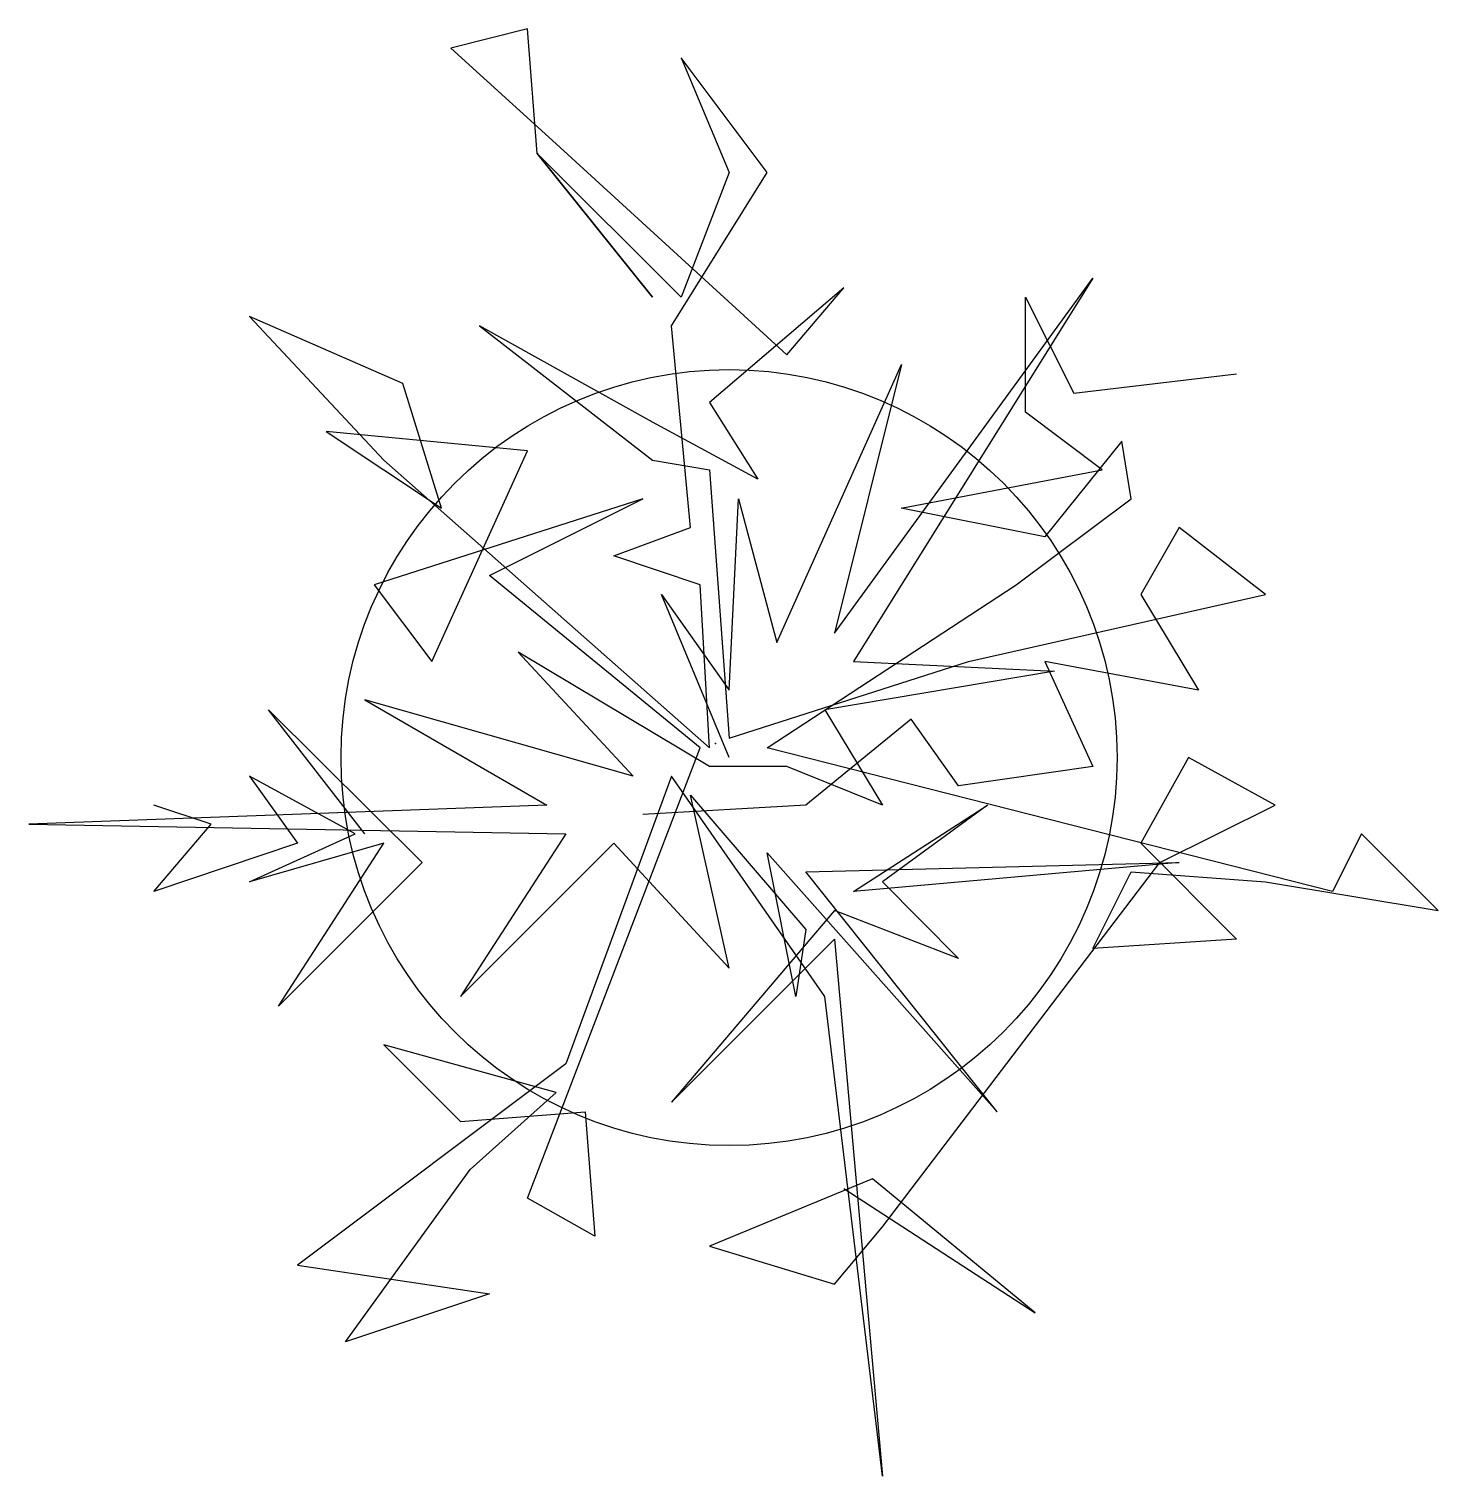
# Model space of a CAD drawing. Header units: millimetres. Extents: x 253.127 to 253.837, y 2611.202 to 2611.93.
import ezdxf

# ---------------------------------------------------------------- set-up
doc = ezdxf.new("R2010")
doc.units = ezdxf.units.MM
doc.header["$LTSCALE"] = 10
doc.layers.add('Vegetais', color=94, linetype='Continuous')

msp = doc.modelspace()

# ---------------------------------------------------------------- linework, layer by layer
at = {"layer": 'Vegetais'}
for p, q in [((253.37822, 2611.93034), (253.33963, 2611.92074)), ((253.37822, 2611.93034), (253.33963, 2611.92074)), ((253.38312, 2611.86762), (253.37822, 2611.93034)), ((253.38312, 2611.86762), (253.37822, 2611.93034)), ((253.33963, 2611.92074), (253.39274, 2611.87252)), ((253.33963, 2611.92074), (253.39274, 2611.87252)), ((253.49901, 2611.85802), (253.45563, 2611.91584)), ((253.49901, 2611.85802), (253.45563, 2611.91584)), ((253.45563, 2611.91584), (253.47978, 2611.85802)), ((253.45563, 2611.91584), (253.47978, 2611.85802)), ((253.39274, 2611.87252), (253.50881, 2611.76628)), ((253.39274, 2611.87252), (253.50881, 2611.76628)), ((253.45563, 2611.7953), (253.38312, 2611.86762)), ((253.45563, 2611.7953), (253.38312, 2611.86762)), ((253.38312, 2611.86762), (253.4412, 2611.7953)), ((253.38312, 2611.86762), (253.4412, 2611.7953)), ((253.4412, 2611.7953), (253.38312, 2611.86762)), ((253.4412, 2611.7953), (253.38312, 2611.86762)), ((253.45073, 2611.78078), (253.49901, 2611.85802)), ((253.45073, 2611.78078), (253.49901, 2611.85802)), ((253.47978, 2611.85802), (253.45563, 2611.7953)), ((253.47978, 2611.85802), (253.45563, 2611.7953)), ((253.5376, 2611.8), (253.46998, 2611.74218)), ((253.5376, 2611.8), (253.46998, 2611.74218)), ((253.50881, 2611.76628), (253.5376, 2611.8)), ((253.50881, 2611.76628), (253.5376, 2611.8)), ((253.53288, 2611.62614), (253.66303, 2611.8049)), ((253.53288, 2611.62614), (253.66303, 2611.8049)), ((253.66303, 2611.8049), (253.5425, 2611.61184)), ((253.66303, 2611.8049), (253.5425, 2611.61184)), ((253.6291, 2611.73728), (253.6291, 2611.7953)), ((253.6291, 2611.73728), (253.6291, 2611.7953)), ((253.6291, 2611.7953), (253.65343, 2611.74688)), ((253.6291, 2611.7953), (253.65343, 2611.74688)), ((253.3155, 2611.75178), (253.23833, 2611.7855)), ((253.3155, 2611.75178), (253.23833, 2611.7855)), ((253.23833, 2611.7855), (253.30594, 2611.71318)), ((253.23833, 2611.7855), (253.30594, 2611.71318)), ((253.4412, 2611.73238), (253.35416, 2611.78078)), ((253.4412, 2611.73238), (253.35416, 2611.78078)), ((253.35416, 2611.78078), (253.4412, 2611.71318)), ((253.35416, 2611.78078), (253.4412, 2611.71318)), ((253.46036, 2611.67926), (253.45073, 2611.78078)), ((253.46036, 2611.67926), (253.45073, 2611.78078)), ((253.50391, 2611.62144), (253.56663, 2611.76138)), ((253.50391, 2611.62144), (253.56663, 2611.76138)), ((253.56663, 2611.76138), (253.53288, 2611.62614)), ((253.56663, 2611.76138), (253.53288, 2611.62614)), ((253.65343, 2611.74688), (253.73537, 2611.75668)), ((253.65343, 2611.74688), (253.73537, 2611.75668)), ((253.33493, 2611.68906), (253.3155, 2611.75178)), ((253.33493, 2611.68906), (253.3155, 2611.75178)), ((253.46998, 2611.74218), (253.49429, 2611.70356)), ((253.46998, 2611.74218), (253.49429, 2611.70356)), ((253.66776, 2611.70826), (253.6291, 2611.73728)), ((253.66776, 2611.70826), (253.6291, 2611.73728)), ((253.27692, 2611.72768), (253.33493, 2611.68906)), ((253.27692, 2611.72768), (253.33493, 2611.68906)), ((253.37822, 2611.71788), (253.27692, 2611.72768)), ((253.37822, 2611.71788), (253.27692, 2611.72768)), ((253.49429, 2611.70356), (253.4412, 2611.73238)), ((253.49429, 2611.70356), (253.4412, 2611.73238)), ((253.33003, 2611.61184), (253.37822, 2611.71788)), ((253.33003, 2611.61184), (253.37822, 2611.71788)), ((253.67756, 2611.72278), (253.6389, 2611.67456)), ((253.67756, 2611.72278), (253.6389, 2611.67456)), ((253.68226, 2611.69376), (253.67756, 2611.72278)), ((253.68226, 2611.69376), (253.67756, 2611.72278)), ((253.30594, 2611.71318), (253.46998, 2611.56832)), ((253.30594, 2611.71318), (253.46998, 2611.56832)), ((253.4412, 2611.71318), (253.46998, 2611.70826)), ((253.4412, 2611.71318), (253.46998, 2611.70826)), ((253.46998, 2611.70826), (253.47978, 2611.57322)), ((253.46998, 2611.70826), (253.47978, 2611.57322)), ((253.56639, 2611.68906), (253.66776, 2611.70826)), ((253.56639, 2611.68906), (253.66776, 2611.70826)), ((253.4363, 2611.69376), (253.30104, 2611.65044)), ((253.4363, 2611.69376), (253.30104, 2611.65044)), ((253.35906, 2611.65516), (253.4363, 2611.69376)), ((253.35906, 2611.65516), (253.4363, 2611.69376)), ((253.47978, 2611.59734), (253.48449, 2611.69376)), ((253.47978, 2611.59734), (253.48449, 2611.69376)), ((253.48449, 2611.69376), (253.50391, 2611.62144)), ((253.48449, 2611.69376), (253.50391, 2611.62144)), ((253.6389, 2611.67456), (253.56639, 2611.68906)), ((253.6389, 2611.67456), (253.56639, 2611.68906)), ((253.62444, 2611.65044), (253.68226, 2611.69376)), ((253.62444, 2611.65044), (253.68226, 2611.69376)), ((253.42177, 2611.66496), (253.46036, 2611.67926)), ((253.42177, 2611.66496), (253.46036, 2611.67926)), ((253.70652, 2611.67926), (253.68716, 2611.64554)), ((253.70652, 2611.67926), (253.68716, 2611.64554)), ((253.7499, 2611.64554), (253.70652, 2611.67926)), ((253.7499, 2611.64554), (253.70652, 2611.67926)), ((253.46526, 2611.65044), (253.42177, 2611.66496)), ((253.46526, 2611.65044), (253.42177, 2611.66496)), ((253.46526, 2611.56832), (253.35906, 2611.65516)), ((253.46526, 2611.56832), (253.35906, 2611.65516)), ((253.30104, 2611.65044), (253.33003, 2611.61184)), ((253.30104, 2611.65044), (253.33003, 2611.61184)), ((253.47978, 2611.56342), (253.44583, 2611.64554)), ((253.47978, 2611.56342), (253.44583, 2611.64554)), ((253.44583, 2611.64554), (253.47978, 2611.59734)), ((253.44583, 2611.64554), (253.47978, 2611.59734)), ((253.46998, 2611.56832), (253.46526, 2611.65044)), ((253.46998, 2611.56832), (253.46526, 2611.65044)), ((253.49901, 2611.56832), (253.62444, 2611.65044)), ((253.49901, 2611.56832), (253.62444, 2611.65044)), ((253.60032, 2611.61184), (253.7499, 2611.64554)), ((253.60032, 2611.61184), (253.7499, 2611.64554)), ((253.68716, 2611.64554), (253.71614, 2611.59734)), ((253.68716, 2611.64554), (253.71614, 2611.59734)), ((253.46998, 2611.55892), (253.37356, 2611.61654)), ((253.46998, 2611.55892), (253.37356, 2611.61654)), ((253.37356, 2611.61654), (253.4314, 2611.55402)), ((253.37356, 2611.61654), (253.4314, 2611.55402)), ((253.47978, 2611.57322), (253.60032, 2611.61184)), ((253.47978, 2611.57322), (253.60032, 2611.61184)), ((253.5425, 2611.61184), (253.64363, 2611.60694)), ((253.5425, 2611.61184), (253.64363, 2611.60694)), ((253.71614, 2611.59734), (253.6389, 2611.61184)), ((253.71614, 2611.59734), (253.6389, 2611.61184)), ((253.6389, 2611.61184), (253.66303, 2611.55892)), ((253.6389, 2611.61184), (253.66303, 2611.55892)), ((253.64363, 2611.60694), (253.52798, 2611.58754)), ((253.64363, 2611.60694), (253.52798, 2611.58754)), ((253.29634, 2611.525), (253.24789, 2611.58754)), ((253.29634, 2611.525), (253.24789, 2611.58754)), ((253.24789, 2611.58754), (253.32513, 2611.5105)), ((253.24789, 2611.58754), (253.32513, 2611.5105)), ((253.4314, 2611.55402), (253.29634, 2611.59244)), ((253.4314, 2611.55402), (253.29634, 2611.59244)), ((253.29634, 2611.59244), (253.38802, 2611.53952)), ((253.29634, 2611.59244), (253.38802, 2611.53952)), ((253.52798, 2611.58754), (253.557, 2611.53952)), ((253.52798, 2611.58754), (253.557, 2611.53952)), ((253.57153, 2611.58282), (253.51837, 2611.53952)), ((253.57153, 2611.58282), (253.51837, 2611.53952)), ((253.59542, 2611.54912), (253.57153, 2611.58282)), ((253.59542, 2611.54912), (253.57153, 2611.58282)), ((253.37822, 2611.34156), (253.46526, 2611.56832)), ((253.37822, 2611.34156), (253.46526, 2611.56832)), ((253.78376, 2611.496), (253.49901, 2611.56832)), ((253.78376, 2611.496), (253.49901, 2611.56832)), ((253.49429, 2611.55892), (253.46998, 2611.55892)), ((253.49429, 2611.55892), (253.46998, 2611.55892)), ((253.50881, 2611.55892), (253.49429, 2611.55892)), ((253.50881, 2611.55892), (253.49429, 2611.55892)), ((253.557, 2611.53952), (253.50881, 2611.55892)), ((253.557, 2611.53952), (253.50881, 2611.55892)), ((253.66303, 2611.55892), (253.59542, 2611.54912)), ((253.66303, 2611.55892), (253.59542, 2611.54912)), ((253.71124, 2611.56342), (253.68716, 2611.5203)), ((253.71124, 2611.56342), (253.68716, 2611.5203)), ((253.7548, 2611.53952), (253.71124, 2611.56342)), ((253.7548, 2611.53952), (253.71124, 2611.56342)), ((253.29144, 2611.525), (253.23833, 2611.55402)), ((253.29144, 2611.525), (253.23833, 2611.55402)), ((253.23833, 2611.55402), (253.26239, 2611.5203)), ((253.23833, 2611.55402), (253.26239, 2611.5203)), ((253.45073, 2611.55402), (253.39764, 2611.40918)), ((253.45073, 2611.55402), (253.39764, 2611.40918)), ((253.52798, 2611.44308), (253.45073, 2611.55402)), ((253.52798, 2611.44308), (253.45073, 2611.55402)), ((253.47978, 2611.45738), (253.46036, 2611.54442)), ((253.47978, 2611.45738), (253.46036, 2611.54442)), ((253.46036, 2611.54442), (253.51837, 2611.4768)), ((253.46036, 2611.54442), (253.51837, 2611.4768)), ((253.38802, 2611.53952), (253.12716, 2611.52992)), ((253.38802, 2611.53952), (253.12716, 2611.52992)), ((253.2189, 2611.52992), (253.19007, 2611.53952)), ((253.2189, 2611.52992), (253.19007, 2611.53952)), ((253.51837, 2611.53952), (253.4363, 2611.53482)), ((253.51837, 2611.53952), (253.4363, 2611.53482)), ((253.5425, 2611.496), (253.60994, 2611.53952)), ((253.5425, 2611.496), (253.60994, 2611.53952)), ((253.60994, 2611.53952), (253.557, 2611.5009)), ((253.60994, 2611.53952), (253.557, 2611.5009)), ((253.69672, 2611.5105), (253.7548, 2611.53952)), ((253.69672, 2611.5105), (253.7548, 2611.53952)), ((253.12716, 2611.52992), (253.39764, 2611.525)), ((253.12716, 2611.52992), (253.39764, 2611.525)), ((253.19007, 2611.496), (253.2189, 2611.52992)), ((253.19007, 2611.496), (253.2189, 2611.52992)), ((253.23833, 2611.5009), (253.29144, 2611.525)), ((253.23833, 2611.5009), (253.29144, 2611.525)), ((253.39764, 2611.525), (253.34453, 2611.44308)), ((253.39764, 2611.525), (253.34453, 2611.44308)), ((253.79828, 2611.525), (253.78376, 2611.496)), ((253.79828, 2611.525), (253.78376, 2611.496)), ((253.83687, 2611.4864), (253.79828, 2611.525)), ((253.83687, 2611.4864), (253.79828, 2611.525)), ((253.26239, 2611.5203), (253.19007, 2611.496)), ((253.26239, 2611.5203), (253.19007, 2611.496)), ((253.30594, 2611.5203), (253.23833, 2611.5009)), ((253.30594, 2611.5203), (253.23833, 2611.5009)), ((253.25279, 2611.43818), (253.30594, 2611.5203)), ((253.25279, 2611.43818), (253.30594, 2611.5203)), ((253.34453, 2611.44308), (253.42177, 2611.5203)), ((253.34453, 2611.44308), (253.42177, 2611.5203)), ((253.42177, 2611.5203), (253.47978, 2611.45738)), ((253.42177, 2611.5203), (253.47978, 2611.45738)), ((253.51347, 2611.44308), (253.49901, 2611.5154)), ((253.51347, 2611.44308), (253.49901, 2611.5154)), ((253.49901, 2611.5154), (253.61484, 2611.38506)), ((253.49901, 2611.5154), (253.61484, 2611.38506)), ((253.68716, 2611.5203), (253.73537, 2611.4719)), ((253.68716, 2611.5203), (253.73537, 2611.4719)), ((253.32513, 2611.5105), (253.25279, 2611.43818)), ((253.32513, 2611.5105), (253.25279, 2611.43818)), ((253.51837, 2611.5058), (253.70652, 2611.5105)), ((253.51837, 2611.5058), (253.70652, 2611.5105)), ((253.70652, 2611.5105), (253.5425, 2611.496)), ((253.70652, 2611.5105), (253.5425, 2611.496)), ((253.557, 2611.32704), (253.69672, 2611.5105)), ((253.557, 2611.32704), (253.69672, 2611.5105)), ((253.61484, 2611.38506), (253.51837, 2611.5058)), ((253.61484, 2611.38506), (253.51837, 2611.5058)), ((253.557, 2611.5009), (253.59542, 2611.46228)), ((253.557, 2611.5009), (253.59542, 2611.46228)), ((253.66303, 2611.4672), (253.68226, 2611.5058)), ((253.66303, 2611.4672), (253.68226, 2611.5058)), ((253.68226, 2611.5058), (253.7499, 2611.5009)), ((253.68226, 2611.5058), (253.7499, 2611.5009)), ((253.7499, 2611.5009), (253.83687, 2611.4864)), ((253.7499, 2611.5009), (253.83687, 2611.4864)), ((253.53288, 2611.4864), (253.45073, 2611.38996)), ((253.53288, 2611.4864), (253.45073, 2611.38996)), ((253.59542, 2611.46228), (253.53288, 2611.4864)), ((253.59542, 2611.46228), (253.53288, 2611.4864)), ((253.45073, 2611.38996), (253.53288, 2611.4719)), ((253.45073, 2611.38996), (253.53288, 2611.4719)), ((253.51837, 2611.4768), (253.51347, 2611.44308)), ((253.51837, 2611.4768), (253.51347, 2611.44308)), ((253.53288, 2611.4719), (253.557, 2611.2016)), ((253.53288, 2611.4719), (253.557, 2611.2016)), ((253.73537, 2611.4719), (253.66303, 2611.4672)), ((253.73537, 2611.4719), (253.66303, 2611.4672)), ((253.557, 2611.2016), (253.52798, 2611.44308)), ((253.557, 2611.2016), (253.52798, 2611.44308)), ((253.30594, 2611.41878), (253.34453, 2611.38016)), ((253.30594, 2611.41878), (253.34453, 2611.38016)), ((253.39274, 2611.39468), (253.30594, 2611.41878)), ((253.39274, 2611.39468), (253.30594, 2611.41878)), ((253.39764, 2611.40918), (253.26239, 2611.30784)), ((253.39764, 2611.40918), (253.26239, 2611.30784)), ((253.34943, 2611.35606), (253.39274, 2611.39468)), ((253.34943, 2611.35606), (253.39274, 2611.39468)), ((253.34453, 2611.38016), (253.40725, 2611.38506)), ((253.34453, 2611.38016), (253.40725, 2611.38506)), ((253.40725, 2611.38506), (253.41215, 2611.32234)), ((253.40725, 2611.38506), (253.41215, 2611.32234)), ((253.28654, 2611.26922), (253.34943, 2611.35606)), ((253.28654, 2611.26922), (253.34943, 2611.35606)), ((253.5521, 2611.35136), (253.46998, 2611.31744)), ((253.5521, 2611.35136), (253.46998, 2611.31744)), ((253.5376, 2611.34646), (253.634, 2611.28374)), ((253.5376, 2611.34646), (253.634, 2611.28374)), ((253.634, 2611.28374), (253.5521, 2611.35136)), ((253.634, 2611.28374), (253.5521, 2611.35136)), ((253.41215, 2611.32234), (253.37822, 2611.34156)), ((253.41215, 2611.32234), (253.37822, 2611.34156)), ((253.53288, 2611.29824), (253.557, 2611.32704)), ((253.53288, 2611.29824), (253.557, 2611.32704)), ((253.46998, 2611.31744), (253.53288, 2611.29824)), ((253.46998, 2611.31744), (253.53288, 2611.29824)), ((253.26239, 2611.30784), (253.35906, 2611.29334)), ((253.26239, 2611.30784), (253.35906, 2611.29334)), ((253.35906, 2611.29334), (253.28654, 2611.26922)), ((253.35906, 2611.29334), (253.28654, 2611.26922))]:
    msp.add_line(p, q, dxfattribs=at)
at = {"layer": 'Vegetais', "color": 2}
msp.add_circle((253.47978, 2611.56342), 0.19539, dxfattribs=at)
at = {"layer": 'Vegetais'}
msp.add_point((253.47303, 2611.57057), dxfattribs=at)
msp.add_point((253.47303, 2611.57057), dxfattribs=at)
msp.add_point((253.47303, 2611.57057), dxfattribs=at)
msp.add_point((253.47303, 2611.57057), dxfattribs=at)

doc.saveas('drawing.dxf')
